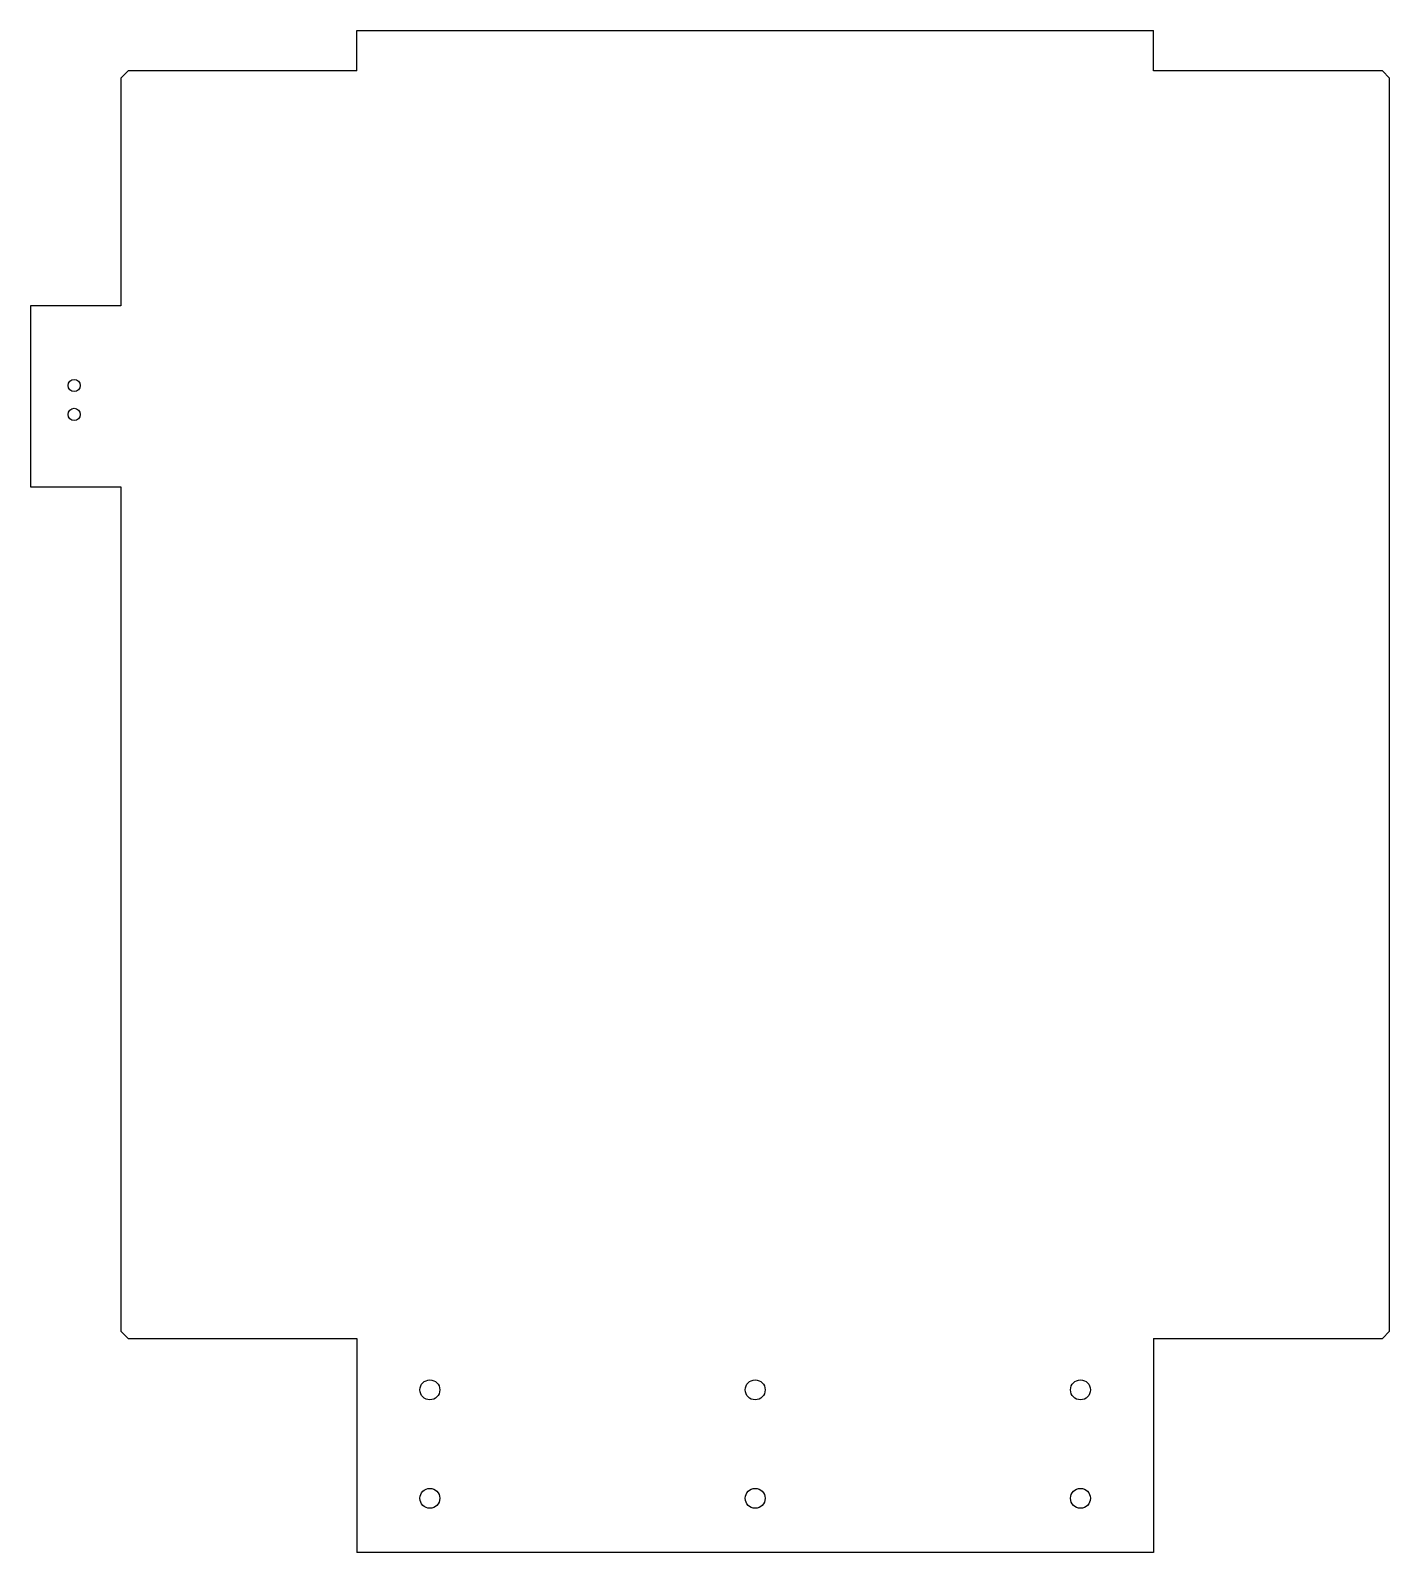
# Model space of a CAD drawing. Header units: millimetres. Extents: x -201 to 176, y -234 to 186.
import ezdxf

# ---------------------------------------------------------------- set-up
doc = ezdxf.new("R2010")
doc.units = ezdxf.units.MM

msp = doc.modelspace()

# ---------------------------------------------------------------- linework, layer by layer
at = {"color": 7, "linetype": 'Continuous', "lineweight": 25}
for p, q in [((-110.24, 175.29), (-110.24, 186.5)), ((-110.24, 186.5), (110.24, 186.5)), ((110.24, 175.29), (110.24, 186.5)), ((-173.52, 175.29), (-175.52, 173.29)), ((-175.52, 173.29), (-175.52, 110.29)), ((-110.24, 175.29), (-173.52, 175.29)), ((173.52, 175.29), (110.24, 175.29)), ((175.52, 173.29), (173.52, 175.29)), ((175.52, -173.29), (175.52, 173.29)), ((-200.52, 110.29), (-200.52, 60.29)), ((-175.52, 110.29), (-200.52, 110.29)), ((-200.52, 60.29), (-175.52, 60.29)), ((-175.52, 60.29), (-175.52, -173.29)), ((-175.52, -173.29), (-173.52, -175.29)), ((-173.52, -175.29), (-110.24, -175.29)), ((-110.24, -175.29), (-110.24, -234.5)), ((110.24, -175.29), (173.52, -175.29)), ((110.24, -175.29), (110.24, -234.5)), ((173.52, -175.29), (175.52, -173.29)), ((110.24, -234.5), (-110.24, -234.5))]:
    msp.add_line(p, q, dxfattribs=at)
for centre, radius in [((-188.42, 88.29), 1.7), ((-188.42, 80.29), 1.7), ((-90, -189.5), 2.75), ((0, -189.5), 2.75), ((90, -189.5), 2.75), ((-90, -219.5), 2.75), ((0, -219.5), 2.75), ((90, -219.5), 2.75)]:
    msp.add_circle(centre, radius, dxfattribs=at)

doc.saveas('drawing.dxf')
